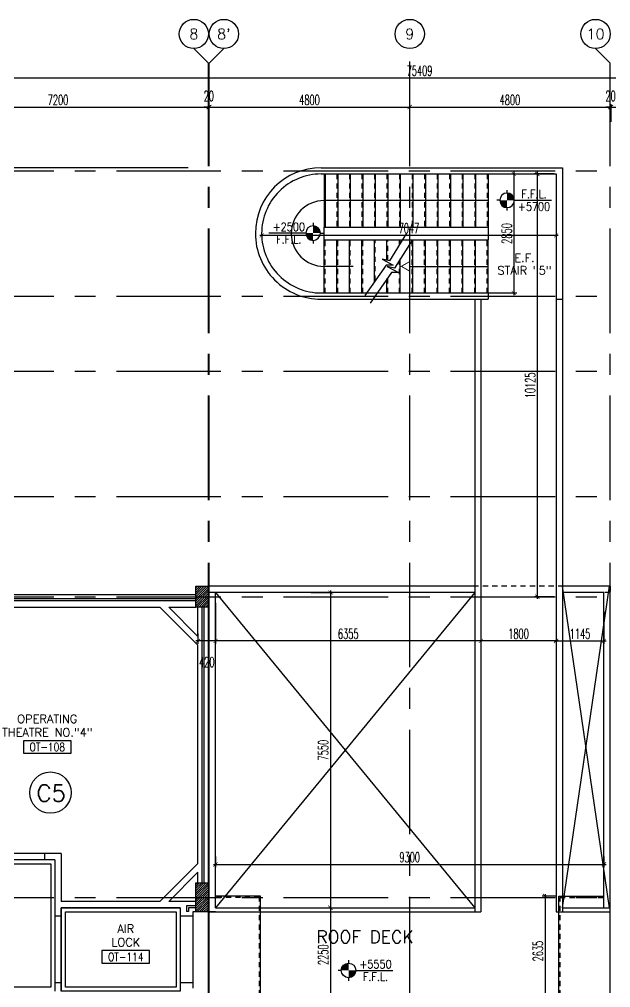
# Model space of a CAD drawing. Extents: x 275967.8 to 276060, y 57291.9 to 57371.4.
# Drawn here: x 276006.21 to 276020.37, y 57348.22 to 57371.41 of the extents above; entities that cross this region are included whole.
import ezdxf
from ezdxf.enums import TextEntityAlignment as Align

# ---------------------------------------------------------------- set-up
doc = ezdxf.new("R2010")
doc.units = 0
doc.header["$MEASUREMENT"] = 0
doc.header["$PDMODE"] = 34
doc.linetypes.add('CENTERX2', pattern=[4, 2.5, -0.5, 0.5, -0.5])
doc.linetypes.add('HIDDEN2', pattern=[0.1875, 0.125, -0.0625])
doc.layers.get('0').update_dxf_attribs({"linetype": 'CONTINUOUS'})
doc.layers.get('DEFPOINTS').update_dxf_attribs({"linetype": 'CONTINUOUS'})
for name, color, linetype in [('AX-CR', 2, 'CONTINUOUS'), ('AX-DIM', 4, 'CONTINUOUS'), ('AX-TXT', 2, 'CONTINUOUS'), ('AXES', 11, 'CENTERX2'), ('CEILING', 4, 'CONTINUOUS'), ('CEILING-MARKER', 6, 'CONTINUOUS'), ('COL', 5, 'CONTINUOUS'), ('DIM', 4, 'CONTINUOUS'), ('EL-LEVS', 1, 'CONTINUOUS'), ('HAT', 8, 'CONTINUOUS'), ('INSUL', 4, 'CONTINUOUS'), ('LEV-PL', 3, 'CONTINUOUS'), ('PART', 9, 'CONTINUOUS'), ('RM-BOX', 11, 'CONTINUOUS'), ('RM-NAME', 11, 'CONTINUOUS'), ('RM-NO', 11, 'CONTINUOUS'), ('ROOF', 7, 'CONTINUOUS'), ('SHAFT', 3, 'CONTINUOUS'), ('STR', 5, 'CONTINUOUS'), ('TXT', 2, 'CONTINUOUS'), ('WALL', 2, 'CONTINUOUS')]:
    doc.layers.add(name, color=color, linetype=linetype)
doc.styles.add('ROMANC', font='romanc', dxfattribs={"height": 0.1})
doc.styles.add('ROMANS', font='ROMANS.shx', dxfattribs={"width": 0.6})
doc.styles.add('S', font='ROMANS.SHX')
doc.dimstyles.new('STANDARD_IN', dxfattribs={"dimtxt": 0.24, "dimasz": 0.1, "dimexe": 0.07, "dimexo": 0.05, "dimgap": 0.05, "dimtad": 1, "dimdec": 0, "dimlfac": 1000, "dimzin": 0, "dimtxsty": 'ROMANS', "dimblk": 'ARCHTICK', "dimcen": 0.05, "dimdle": 0.05, "dimclrd": 4, "dimclre": 4, "dimclrt": 2, "dimazin": 3, "dimtfac": 1, "dimtdec": 0, "dimtmove": 0, "dimatfit": 3, "dimtolj": 1, "dimtzin": 0})

# ---------------------------------------------------------------- blocks, each defined once
blk = doc.blocks.new('_ARCHTICK')
at = {"color": 0, "linetype": 'BYBLOCK', "const_width": 0.15}
blk.add_lwpolyline([(-0.5, -0.5), (0.5, 0.5)], dxfattribs=at)
blk = doc.blocks.new('*D130')
at = {"layer": 'AX-DIM', "color": 4, "ltscale": 0.3}
for p, q in [((275978.085, 57369.661), (275978.085, 57370.081)), ((276053.495, 57364.468), (276053.495, 57370.081)), ((275978.035, 57370.011), (276053.545, 57370.011))]:
    blk.add_line(p, q, dxfattribs=at)
at = {"layer": 'DEFPOINTS', "color": 0, "ltscale": 0.3}
for p in [(276053.495, 57370.011), (275978.085, 57369.611), (276053.495, 57364.418)]:
    blk.add_point(p, dxfattribs=at)
at = {"layer": 'AX-DIM', "color": 4, "ltscale": 0.3, "xscale": 0.1, "yscale": 0.1, "zscale": 0.1, "rotation": 180}
blk.add_blockref('_ARCHTICK', (275978.085, 57370.011), dxfattribs=at)
at = {"layer": 'AX-DIM', "color": 4, "ltscale": 0.3, "xscale": 0.1, "yscale": 0.1, "zscale": 0.1}
blk.add_blockref('_ARCHTICK', (276053.495, 57370.011), dxfattribs=at)
at = {"layer": 'AX-DIM', "color": 2, "ltscale": 0.3, "insert": (276015.79, 57370.181), "char_height": 0.24, "attachment_point": 5, "style": 'ROMANS'}
blk.add_mtext('\\A1;75409', dxfattribs=at)
blk = doc.blocks.new('RM1')
at = {"layer": 'RM-BOX'}
blk.add_lwpolyline([(570, -200), (-570, -200), (-570, -500), (570, -500)], close=True, dxfattribs=at)
at = {"layer": 'RM-NAME', "style": 'ROMANS'}
blk.add_attdef('ROOMNAME1', text='', height=200, dxfattribs=at).set_placement((0, 324), align=Align.MIDDLE)
blk = doc.blocks.new('AXU')
at = {"layer": 'AX-CR'}
blk.add_circle((0, 350), 350, dxfattribs=at)
blk = doc.blocks.new('*D223')
at = {"layer": 'AX-DIM', "color": 4, "ltscale": 0.3}
for p, q in [((276003.535, 57368.961), (276003.535, 57369.381)), ((276010.735, 57368.961), (276010.735, 57369.381)), ((276003.485, 57369.311), (276010.785, 57369.311))]:
    blk.add_line(p, q, dxfattribs=at)
at = {"layer": 'DEFPOINTS', "color": 0, "ltscale": 0.3}
for p in [(276010.735, 57369.311), (276003.535, 57368.911), (276010.735, 57368.911)]:
    blk.add_point(p, dxfattribs=at)
at = {"layer": 'AX-DIM', "color": 4, "ltscale": 0.3, "xscale": 0.1, "yscale": 0.1, "zscale": 0.1, "rotation": 180}
blk.add_blockref('_ARCHTICK', (276003.535, 57369.311), dxfattribs=at)
at = {"layer": 'AX-DIM', "color": 4, "ltscale": 0.3, "xscale": 0.1, "yscale": 0.1, "zscale": 0.1}
blk.add_blockref('_ARCHTICK', (276010.735, 57369.311), dxfattribs=at)
at = {"layer": 'AX-DIM', "color": 2, "ltscale": 0.3, "insert": (276007.135, 57369.481), "char_height": 0.24, "attachment_point": 5, "style": 'ROMANS'}
blk.add_mtext('\\A1;7200', dxfattribs=at)
blk = doc.blocks.new('*D222')
at = {"layer": 'AX-DIM', "color": 4, "ltscale": 0.3}
for p, q in [((276010.735, 57368.961), (276010.735, 57369.381)), ((276010.755, 57368.961), (276010.755, 57369.381)), ((276010.735, 57369.311), (276010.635, 57369.311)), ((276010.735, 57369.311), (276010.755, 57369.311)), ((276010.755, 57369.311), (276010.855, 57369.311))]:
    blk.add_line(p, q, dxfattribs=at)
at = {"layer": 'DEFPOINTS', "color": 0, "ltscale": 0.3}
for p in [(276010.755, 57369.311), (276010.735, 57368.911), (276010.755, 57368.911)]:
    blk.add_point(p, dxfattribs=at)
at = {"layer": 'AX-DIM', "color": 4, "ltscale": 0.3, "xscale": 0.1, "yscale": 0.1, "zscale": 0.1}
blk.add_blockref('_ARCHTICK', (276010.735, 57369.311), dxfattribs=at)
at = {"layer": 'AX-DIM', "color": 4, "ltscale": 0.3, "xscale": 0.1, "yscale": 0.1, "zscale": 0.1, "rotation": 180}
blk.add_blockref('_ARCHTICK', (276010.755, 57369.311), dxfattribs=at)
at = {"layer": 'AX-DIM', "color": 2, "ltscale": 0.3, "insert": (276010.745, 57369.576), "char_height": 0.24, "attachment_point": 5, "style": 'ROMANS'}
blk.add_mtext('\\A1;20', dxfattribs=at)
blk = doc.blocks.new('*D221')
at = {"layer": 'AX-DIM', "color": 4, "ltscale": 0.3}
for p, q in [((276010.755, 57368.961), (276010.755, 57369.381)), ((276015.555, 57368.961), (276015.555, 57369.381)), ((276010.705, 57369.311), (276015.605, 57369.311))]:
    blk.add_line(p, q, dxfattribs=at)
at = {"layer": 'DEFPOINTS', "color": 0, "ltscale": 0.3}
for p in [(276015.555, 57369.311), (276010.755, 57368.911), (276015.555, 57368.911)]:
    blk.add_point(p, dxfattribs=at)
at = {"layer": 'AX-DIM', "color": 4, "ltscale": 0.3, "xscale": 0.1, "yscale": 0.1, "zscale": 0.1, "rotation": 180}
blk.add_blockref('_ARCHTICK', (276010.755, 57369.311), dxfattribs=at)
at = {"layer": 'AX-DIM', "color": 4, "ltscale": 0.3, "xscale": 0.1, "yscale": 0.1, "zscale": 0.1}
blk.add_blockref('_ARCHTICK', (276015.555, 57369.311), dxfattribs=at)
at = {"layer": 'AX-DIM', "color": 2, "ltscale": 0.3, "insert": (276013.155, 57369.481), "char_height": 0.24, "attachment_point": 5, "style": 'ROMANS'}
blk.add_mtext('\\A1;4800', dxfattribs=at)
blk = doc.blocks.new('*D220')
at = {"layer": 'AX-DIM', "color": 4, "ltscale": 0.3}
for p, q in [((276015.555, 57368.961), (276015.555, 57369.381)), ((276020.355, 57368.961), (276020.355, 57369.381)), ((276015.505, 57369.311), (276020.405, 57369.311))]:
    blk.add_line(p, q, dxfattribs=at)
at = {"layer": 'DEFPOINTS', "color": 0, "ltscale": 0.3}
for p in [(276020.355, 57369.311), (276015.555, 57368.911), (276020.355, 57368.911)]:
    blk.add_point(p, dxfattribs=at)
at = {"layer": 'AX-DIM', "color": 4, "ltscale": 0.3, "xscale": 0.1, "yscale": 0.1, "zscale": 0.1, "rotation": 180}
blk.add_blockref('_ARCHTICK', (276015.555, 57369.311), dxfattribs=at)
at = {"layer": 'AX-DIM', "color": 4, "ltscale": 0.3, "xscale": 0.1, "yscale": 0.1, "zscale": 0.1}
blk.add_blockref('_ARCHTICK', (276020.355, 57369.311), dxfattribs=at)
at = {"layer": 'AX-DIM', "color": 2, "ltscale": 0.3, "insert": (276017.955, 57369.481), "char_height": 0.24, "attachment_point": 5, "style": 'ROMANS'}
blk.add_mtext('\\A1;4800', dxfattribs=at)
blk = doc.blocks.new('*D219')
at = {"layer": 'AX-DIM', "color": 4, "ltscale": 0.3}
for p, q in [((276020.355, 57368.961), (276020.355, 57369.381)), ((276020.375, 57368.961), (276020.375, 57369.381)), ((276020.355, 57369.311), (276020.255, 57369.311)), ((276020.355, 57369.311), (276020.375, 57369.311)), ((276020.375, 57369.311), (276020.475, 57369.311))]:
    blk.add_line(p, q, dxfattribs=at)
at = {"layer": 'DEFPOINTS', "color": 0, "ltscale": 0.3}
for p in [(276020.375, 57369.311), (276020.355, 57368.911), (276020.375, 57368.911)]:
    blk.add_point(p, dxfattribs=at)
at = {"layer": 'AX-DIM', "color": 4, "ltscale": 0.3, "xscale": 0.1, "yscale": 0.1, "zscale": 0.1}
blk.add_blockref('_ARCHTICK', (276020.355, 57369.311), dxfattribs=at)
at = {"layer": 'AX-DIM', "color": 4, "ltscale": 0.3, "xscale": 0.1, "yscale": 0.1, "zscale": 0.1, "rotation": 180}
blk.add_blockref('_ARCHTICK', (276020.375, 57369.311), dxfattribs=at)
at = {"layer": 'AX-DIM', "color": 2, "ltscale": 0.3, "insert": (276020.365, 57369.576), "char_height": 0.24, "attachment_point": 5, "style": 'ROMANS'}
blk.add_mtext('\\A1;20', dxfattribs=at)
blk = doc.blocks.new('*D218')
at = {"layer": 'AX-DIM', "color": 4, "ltscale": 0.3}
for p, q in [((276020.375, 57368.961), (276020.375, 57369.381)), ((276027.575, 57368.961), (276027.575, 57369.381)), ((276020.325, 57369.311), (276027.625, 57369.311))]:
    blk.add_line(p, q, dxfattribs=at)
at = {"layer": 'DEFPOINTS', "color": 0, "ltscale": 0.3}
for p in [(276027.575, 57369.311), (276020.375, 57368.911), (276027.575, 57368.911)]:
    blk.add_point(p, dxfattribs=at)
at = {"layer": 'AX-DIM', "color": 4, "ltscale": 0.3, "xscale": 0.1, "yscale": 0.1, "zscale": 0.1, "rotation": 180}
blk.add_blockref('_ARCHTICK', (276020.375, 57369.311), dxfattribs=at)
at = {"layer": 'AX-DIM', "color": 4, "ltscale": 0.3, "xscale": 0.1, "yscale": 0.1, "zscale": 0.1}
blk.add_blockref('_ARCHTICK', (276027.575, 57369.311), dxfattribs=at)
at = {"layer": 'AX-DIM', "color": 2, "ltscale": 0.3, "insert": (276023.975, 57369.481), "char_height": 0.24, "attachment_point": 5, "style": 'ROMANS'}
blk.add_mtext('\\A1;7200', dxfattribs=at)
blk = doc.blocks.new('*D197')
at = {"layer": 'AX-DIM', "color": 4, "ltscale": 0.3}
for p, q in [((276010.251, 57367.858), (275969.799, 57367.858)), ((275969.869, 57357.783), (275969.869, 57367.908)), ((275970.519, 57357.833), (275969.799, 57357.833))]:
    blk.add_line(p, q, dxfattribs=at)
at = {"layer": 'DEFPOINTS', "color": 0, "ltscale": 0.3}
for p in [(275969.869, 57367.858), (276010.301, 57367.858), (275970.569, 57357.833)]:
    blk.add_point(p, dxfattribs=at)
at = {"layer": 'AX-DIM', "color": 4, "ltscale": 0.3, "xscale": 0.1, "yscale": 0.1, "zscale": 0.1}
for p, rotation in [((275969.869, 57367.858), 90), ((275969.869, 57357.833), 270)]:
    blk.add_blockref('_ARCHTICK', p, dxfattribs=dict(at, rotation=rotation))
at = {"layer": 'AX-DIM', "color": 2, "ltscale": 0.3, "insert": (275969.699, 57362.845), "char_height": 0.24, "attachment_point": 5, "rotation": 90, "style": 'ROMANS'}
blk.add_mtext('\\A1;10025', dxfattribs=at)
blk = doc.blocks.new('LEV1')
at = {"layer": 'LEV-PL'}
for p, q in [((0, 245), (0, 175)), ((-175, 0), (-245, 0)), ((175, 0), (1061, 0)), ((0, -175), (0, -245))]:
    blk.add_line(p, q, dxfattribs=at)
at = {"layer": 'LEV-PL', "const_width": 175}
for points in [[(-88, 0, -0.414214), (0, 88, -1)], [(88, 0, -0.414214), (0, -88, -1)]]:
    blk.add_lwpolyline(points, format="xyb", dxfattribs=at)
at = {"layer": 'LEV-PL'}
blk.add_circle((0, 0), 175, dxfattribs=at)
at = {"layer": 'LEV-PL', "color": 4, "style": 'S', "width": 0.85}
for tag, p in [('+0000', (646, 50)), ('F.F.L.', (646, -250))]:
    blk.add_attdef(tag, text='', height=200, dxfattribs=at).set_placement(p, align=Align.CENTER)
blk = doc.blocks.new('C11')
at = {"layer": 'HAT'}
h = blk.add_hatch(dxfattribs=at)
h.set_pattern_fill('ANSI31', color=256, scale=300, style=0)
h.set_pattern_definition([(45, (-248556.182, -75061.005), (-26.5165043, 26.5165043), [])])
h.paths.add_polyline_path([(300, 700), (0, 700), (0, 350), (300, 350)])
h.paths.add_polyline_path([(300, 350), (0, 350), (0, 0), (300, 0)])
at = {"layer": 'COL'}
blk.add_lwpolyline([(300, 700), (300, 0), (0, 0), (0, 700)], close=True, dxfattribs=at)
blk = doc.blocks.new('C-300')
at = {"layer": 'HAT', "linetype": 'BYBLOCK', "ltscale": 0.3}
h = blk.add_hatch(dxfattribs=at)
h.set_pattern_fill('ANSI31', color=8, scale=300, style=0)
h.set_pattern_definition([(45, (-258496.182, -82361.005), (-26.5165043, 26.5165043), [])])
h.paths.add_polyline_path([(300, 500), (0, 500), (0, 250), (300, 250)])
h.paths.add_polyline_path([(300, 250), (0, 250), (0, 0), (300, 0)])
at = {"layer": 'COL'}
blk.add_lwpolyline([(0, 500), (300, 500), (300, 0), (0, 0)], close=True, dxfattribs=at)
blk = doc.blocks.new('*D175')
at = {"layer": 'DEFPOINTS', "color": 0, "linetype": 'BYBLOCK', "ltscale": 0.3}
for p in [(276010.905, 57351.408), (276020.205, 57351.408), (276020.205, 57351.172)]:
    blk.add_point(p, dxfattribs=at)
at = {"layer": 'DIM', "color": 4, "linetype": 'BYBLOCK', "ltscale": 0.3}
for p, q in [((276010.905, 57351.358), (276010.905, 57351.102)), ((276020.205, 57351.358), (276020.205, 57351.102)), ((276010.855, 57351.172), (276020.255, 57351.172))]:
    blk.add_line(p, q, dxfattribs=at)
at = {"layer": 'DIM', "color": 4, "linetype": 'BYBLOCK', "ltscale": 0.3, "xscale": 0.1, "yscale": 0.1, "zscale": 0.1, "rotation": 180}
blk.add_blockref('_ARCHTICK', (276010.905, 57351.172), dxfattribs=at)
at = {"layer": 'DIM', "color": 4, "linetype": 'BYBLOCK', "ltscale": 0.3, "xscale": 0.1, "yscale": 0.1, "zscale": 0.1}
blk.add_blockref('_ARCHTICK', (276020.205, 57351.172), dxfattribs=at)
at = {"layer": 'DIM', "color": 2, "linetype": 'BYBLOCK', "ltscale": 0.3, "insert": (276015.555, 57351.342), "char_height": 0.24, "attachment_point": 5, "style": 'ROMANS'}
blk.add_mtext('\\A1;9300', dxfattribs=at)
blk = doc.blocks.new('*D174')
at = {"layer": 'DEFPOINTS', "color": 0, "linetype": 'BYBLOCK', "ltscale": 0.3}
for p in [(276013.141, 57357.683), (276013.071, 57350.133), (276013.656, 57350.133)]:
    blk.add_point(p, dxfattribs=at)
at = {"layer": 'DIM', "color": 4, "linetype": 'BYBLOCK', "ltscale": 0.3}
for p, q in [((276013.191, 57357.683), (276013.726, 57357.683)), ((276013.656, 57357.733), (276013.656, 57350.083)), ((276013.121, 57350.133), (276013.726, 57350.133))]:
    blk.add_line(p, q, dxfattribs=at)
at = {"layer": 'DIM', "color": 4, "linetype": 'BYBLOCK', "ltscale": 0.3, "xscale": 0.1, "yscale": 0.1, "zscale": 0.1}
for p, rotation in [((276013.656, 57357.683), 90), ((276013.656, 57350.133), 270)]:
    blk.add_blockref('_ARCHTICK', p, dxfattribs=dict(at, rotation=rotation))
at = {"layer": 'DIM', "color": 2, "linetype": 'BYBLOCK', "ltscale": 0.3, "insert": (276013.486, 57353.908), "char_height": 0.24, "attachment_point": 5, "rotation": 90, "style": 'ROMANS'}
blk.add_mtext('\\A1;7550', dxfattribs=at)
blk = doc.blocks.new('*D173')
at = {"layer": 'DEFPOINTS', "color": 0, "linetype": 'BYBLOCK', "ltscale": 0.3}
for p in [(276013.141, 57350.133), (276013.141, 57347.883), (276013.655, 57347.883)]:
    blk.add_point(p, dxfattribs=at)
at = {"layer": 'DIM', "color": 4, "linetype": 'BYBLOCK', "ltscale": 0.3}
for p, q in [((276013.191, 57350.133), (276013.725, 57350.133)), ((276013.655, 57350.183), (276013.655, 57347.833)), ((276013.191, 57347.883), (276013.725, 57347.883))]:
    blk.add_line(p, q, dxfattribs=at)
at = {"layer": 'DIM', "color": 4, "linetype": 'BYBLOCK', "ltscale": 0.3, "xscale": 0.1, "yscale": 0.1, "zscale": 0.1}
for p, rotation in [((276013.655, 57350.133), 90), ((276013.655, 57347.883), 270)]:
    blk.add_blockref('_ARCHTICK', p, dxfattribs=dict(at, rotation=rotation))
at = {"layer": 'DIM', "color": 2, "linetype": 'BYBLOCK', "ltscale": 0.3, "insert": (276013.485, 57349.008), "char_height": 0.24, "attachment_point": 5, "rotation": 90, "style": 'ROMANS'}
blk.add_mtext('\\A1;2250', dxfattribs=at)
blk = doc.blocks.new('*D172')
at = {"layer": 'DEFPOINTS', "color": 0, "linetype": 'BYBLOCK', "ltscale": 0.3}
for p in [(276019.125, 57350.413), (276018.795, 57347.778), (276019.125, 57347.778)]:
    blk.add_point(p, dxfattribs=at)
at = {"layer": 'DIM', "color": 4, "linetype": 'BYBLOCK', "ltscale": 0.3}
for p, q in [((276019.075, 57350.413), (276018.725, 57350.413)), ((276018.795, 57350.463), (276018.795, 57347.728)), ((276019.075, 57347.778), (276018.725, 57347.778))]:
    blk.add_line(p, q, dxfattribs=at)
at = {"layer": 'DIM', "color": 4, "linetype": 'BYBLOCK', "ltscale": 0.3, "xscale": 0.1, "yscale": 0.1, "zscale": 0.1}
for p, rotation in [((276018.795, 57350.413), 90), ((276018.795, 57347.778), 270)]:
    blk.add_blockref('_ARCHTICK', p, dxfattribs=dict(at, rotation=rotation))
at = {"layer": 'DIM', "color": 2, "linetype": 'BYBLOCK', "ltscale": 0.3, "insert": (276018.625, 57349.095), "char_height": 0.24, "attachment_point": 5, "rotation": 90, "style": 'ROMANS'}
blk.add_mtext('\\A1;2635', dxfattribs=at)
blk = doc.blocks.new('*D171')
at = {"layer": 'DEFPOINTS', "color": 0, "linetype": 'BYBLOCK', "ltscale": 0.3}
for p in [(276017.26, 57357.277), (276019.06, 57357.277), (276017.26, 57356.524)]:
    blk.add_point(p, dxfattribs=at)
at = {"layer": 'DIM', "color": 4, "linetype": 'BYBLOCK', "ltscale": 0.3}
for p, q in [((276017.26, 57357.227), (276017.26, 57356.454)), ((276019.06, 57357.227), (276019.06, 57356.454)), ((276019.11, 57356.524), (276017.21, 57356.524))]:
    blk.add_line(p, q, dxfattribs=at)
at = {"layer": 'DIM', "color": 4, "linetype": 'BYBLOCK', "ltscale": 0.3, "xscale": 0.1, "yscale": 0.1, "zscale": 0.1, "rotation": 180}
blk.add_blockref('_ARCHTICK', (276017.26, 57356.524), dxfattribs=at)
at = {"layer": 'DIM', "color": 4, "linetype": 'BYBLOCK', "ltscale": 0.3, "xscale": 0.1, "yscale": 0.1, "zscale": 0.1}
blk.add_blockref('_ARCHTICK', (276019.06, 57356.524), dxfattribs=at)
at = {"layer": 'DIM', "color": 2, "linetype": 'BYBLOCK', "ltscale": 0.3, "insert": (276018.16, 57356.694), "char_height": 0.24, "attachment_point": 5, "style": 'ROMANS'}
blk.add_mtext('\\A1;1800', dxfattribs=at)
blk = doc.blocks.new('*D170')
at = {"layer": 'DEFPOINTS', "color": 0, "linetype": 'BYBLOCK', "ltscale": 0.3}
for p in [(276019.06, 57357.277), (276020.205, 57357.277), (276020.205, 57356.524)]:
    blk.add_point(p, dxfattribs=at)
at = {"layer": 'DIM', "color": 4, "linetype": 'BYBLOCK', "ltscale": 0.3}
for p, q in [((276019.06, 57357.227), (276019.06, 57356.454)), ((276020.205, 57357.227), (276020.205, 57356.454)), ((276019.01, 57356.524), (276020.255, 57356.524))]:
    blk.add_line(p, q, dxfattribs=at)
at = {"layer": 'DIM', "color": 4, "linetype": 'BYBLOCK', "ltscale": 0.3, "xscale": 0.1, "yscale": 0.1, "zscale": 0.1, "rotation": 180}
blk.add_blockref('_ARCHTICK', (276019.06, 57356.524), dxfattribs=at)
at = {"layer": 'DIM', "color": 4, "linetype": 'BYBLOCK', "ltscale": 0.3, "xscale": 0.1, "yscale": 0.1, "zscale": 0.1}
blk.add_blockref('_ARCHTICK', (276020.205, 57356.524), dxfattribs=at)
at = {"layer": 'DIM', "color": 2, "linetype": 'BYBLOCK', "ltscale": 0.3, "insert": (276019.633, 57356.694), "char_height": 0.24, "attachment_point": 5, "style": 'ROMANS'}
blk.add_mtext('\\A1;1145', dxfattribs=at)
blk = doc.blocks.new('*D169')
at = {"layer": 'DEFPOINTS', "color": 0, "linetype": 'BYBLOCK', "ltscale": 0.3}
for p in [(276010.905, 57357.483), (276017.26, 57357.054), (276010.905, 57356.524)]:
    blk.add_point(p, dxfattribs=at)
at = {"layer": 'DIM', "color": 4, "linetype": 'BYBLOCK', "ltscale": 0.3}
for p, q in [((276010.905, 57357.433), (276010.905, 57356.454)), ((276017.26, 57357.004), (276017.26, 57356.454)), ((276017.31, 57356.524), (276010.855, 57356.524))]:
    blk.add_line(p, q, dxfattribs=at)
at = {"layer": 'DIM', "color": 4, "linetype": 'BYBLOCK', "ltscale": 0.3, "xscale": 0.1, "yscale": 0.1, "zscale": 0.1, "rotation": 180}
blk.add_blockref('_ARCHTICK', (276010.905, 57356.524), dxfattribs=at)
at = {"layer": 'DIM', "color": 4, "linetype": 'BYBLOCK', "ltscale": 0.3, "xscale": 0.1, "yscale": 0.1, "zscale": 0.1}
blk.add_blockref('_ARCHTICK', (276017.26, 57356.524), dxfattribs=at)
at = {"layer": 'DIM', "color": 2, "linetype": 'BYBLOCK', "ltscale": 0.3, "insert": (276014.083, 57356.694), "char_height": 0.24, "attachment_point": 5, "style": 'ROMANS'}
blk.add_mtext('\\A1;6355', dxfattribs=at)
blk = doc.blocks.new('*D168')
at = {"layer": 'DEFPOINTS', "color": 0, "linetype": 'BYBLOCK', "ltscale": 0.3}
for p in [(276010.485, 57356.751), (276010.905, 57356.733), (276010.485, 57356.524)]:
    blk.add_point(p, dxfattribs=at)
at = {"layer": 'DIM', "color": 4, "linetype": 'BYBLOCK', "ltscale": 0.3}
for p, q in [((276010.485, 57356.701), (276010.485, 57356.454)), ((276010.905, 57356.683), (276010.905, 57356.454)), ((276010.955, 57356.524), (276010.435, 57356.524))]:
    blk.add_line(p, q, dxfattribs=at)
at = {"layer": 'DIM', "color": 4, "linetype": 'BYBLOCK', "ltscale": 0.3, "xscale": 0.1, "yscale": 0.1, "zscale": 0.1, "rotation": 180}
blk.add_blockref('_ARCHTICK', (276010.485, 57356.524), dxfattribs=at)
at = {"layer": 'DIM', "color": 4, "linetype": 'BYBLOCK', "ltscale": 0.3, "xscale": 0.1, "yscale": 0.1, "zscale": 0.1}
blk.add_blockref('_ARCHTICK', (276010.905, 57356.524), dxfattribs=at)
at = {"layer": 'DIM', "color": 2, "linetype": 'BYBLOCK', "ltscale": 0.3, "insert": (276010.695, 57356.019), "char_height": 0.24, "attachment_point": 5, "style": 'ROMANS'}
blk.add_mtext('\\A1;420', dxfattribs=at)
blk = doc.blocks.new('*D167')
at = {"layer": 'DEFPOINTS', "color": 0, "linetype": 'BYBLOCK', "ltscale": 0.3}
for p in [(276018.612, 57367.708), (276019.06, 57367.708), (276019.06, 57357.583)]:
    blk.add_point(p, dxfattribs=at)
at = {"layer": 'DIM', "color": 4, "linetype": 'BYBLOCK', "ltscale": 0.3}
for p, q in [((276018.612, 57357.533), (276018.612, 57367.758)), ((276019.01, 57367.708), (276018.542, 57367.708)), ((276019.01, 57357.583), (276018.542, 57357.583))]:
    blk.add_line(p, q, dxfattribs=at)
at = {"layer": 'DIM', "color": 4, "linetype": 'BYBLOCK', "ltscale": 0.3, "xscale": 0.1, "yscale": 0.1, "zscale": 0.1}
for p, rotation in [((276018.612, 57367.708), 90), ((276018.612, 57357.583), 270)]:
    blk.add_blockref('_ARCHTICK', p, dxfattribs=dict(at, rotation=rotation))
at = {"layer": 'DIM', "color": 2, "linetype": 'BYBLOCK', "ltscale": 0.3, "insert": (276018.442, 57362.645), "char_height": 0.24, "attachment_point": 5, "rotation": 90, "style": 'ROMANS'}
blk.add_mtext('\\A1;10125', dxfattribs=at)
blk = doc.blocks.new('*D166')
at = {"layer": 'DEFPOINTS', "color": 0, "linetype": 'BYBLOCK', "ltscale": 0.3}
for p in [(276019.06, 57367.335), (276012.013, 57366.238), (276012.013, 57366.183)]:
    blk.add_point(p, dxfattribs=at)
at = {"layer": 'DIM', "color": 4, "linetype": 'BYBLOCK', "ltscale": 0.3}
for p, q in [((276019.06, 57367.285), (276019.06, 57366.168)), ((276019.11, 57366.238), (276011.963, 57366.238)), ((276012.013, 57366.233), (276012.013, 57366.308))]:
    blk.add_line(p, q, dxfattribs=at)
at = {"layer": 'DIM', "color": 4, "linetype": 'BYBLOCK', "ltscale": 0.3, "xscale": 0.1, "yscale": 0.1, "zscale": 0.1, "rotation": 180}
blk.add_blockref('_ARCHTICK', (276012.013, 57366.238), dxfattribs=at)
at = {"layer": 'DIM', "color": 4, "linetype": 'BYBLOCK', "ltscale": 0.3, "xscale": 0.1, "yscale": 0.1, "zscale": 0.1}
blk.add_blockref('_ARCHTICK', (276019.06, 57366.238), dxfattribs=at)
at = {"layer": 'DIM', "color": 2, "linetype": 'BYBLOCK', "ltscale": 0.3, "insert": (276015.537, 57366.408), "char_height": 0.24, "attachment_point": 5, "style": 'ROMANS'}
blk.add_mtext('\\A1;7047', dxfattribs=at)
blk = doc.blocks.new('*D165')
at = {"layer": 'DEFPOINTS', "color": 0, "linetype": 'BYBLOCK', "ltscale": 0.3}
for p in [(276017.41, 57367.708), (276017.287, 57364.858), (276018.048, 57364.858)]:
    blk.add_point(p, dxfattribs=at)
at = {"layer": 'DIM', "color": 4, "linetype": 'BYBLOCK', "ltscale": 0.3}
for p, q in [((276018.048, 57367.758), (276018.048, 57364.808)), ((276017.46, 57367.708), (276018.118, 57367.708)), ((276017.337, 57364.858), (276018.118, 57364.858))]:
    blk.add_line(p, q, dxfattribs=at)
at = {"layer": 'DIM', "color": 4, "linetype": 'BYBLOCK', "ltscale": 0.3, "xscale": 0.1, "yscale": 0.1, "zscale": 0.1}
for p, rotation in [((276018.048, 57367.708), 90), ((276018.048, 57364.858), 270)]:
    blk.add_blockref('_ARCHTICK', p, dxfattribs=dict(at, rotation=rotation))
at = {"layer": 'DIM', "color": 2, "linetype": 'BYBLOCK', "ltscale": 0.3, "insert": (276017.878, 57366.283), "char_height": 0.24, "attachment_point": 5, "rotation": 90, "style": 'ROMANS'}
blk.add_mtext('\\A1;2850', dxfattribs=at)

msp = doc.modelspace()

# ---------------------------------------------------------------- linework, layer by layer
for p, q in [((276015.4762, 57366.2869), (276015.0671, 57365.6316)), ((276015.603, 57366.1086), (276015.1939, 57365.4534)), ((276015.0671, 57365.6316), (276014.8917, 57365.6667)), ((276014.8917, 57365.6667), (276015.1606, 57365.5263)), ((276014.9903, 57365.5263), (276014.4826, 57364.795)), ((276015.1606, 57365.5263), (276014.9903, 57365.5263)), ((276015.1939, 57365.4534), (276015.0185, 57365.4885)), ((276015.0185, 57365.4885), (276015.2874, 57365.3481)), ((276015.1171, 57365.3481), (276014.6093, 57364.6168)), ((276015.2874, 57365.3481), (276015.1171, 57365.3481))]:
    msp.add_line(p, q)
at = {"layer": 'AXES'}
for p, q in [((276010.7355, 57370.3613), (276010.3855, 57370.7113)), ((276010.7555, 57370.3613), (276011.1055, 57370.7113)), ((276015.5555, 57291.8986), (276015.5555, 57370.7113)), ((276020.3555, 57370.3613), (276020.0055, 57370.7113)), ((276010.7355, 57291.8986), (276010.7355, 57370.3613)), ((276010.7555, 57291.8986), (276010.7555, 57370.3613)), ((276020.3555, 57291.8986), (276020.3555, 57370.3613)), ((275968.5355, 57367.7829), (276036.5755, 57367.7829)), ((275968.5355, 57364.7829), (276036.5755, 57364.7829)), ((275968.5355, 57362.9829), (276036.5755, 57362.9829)), ((275968.5355, 57359.9829), (276036.5755, 57359.9829)), ((275968.5355, 57357.5829), (276036.5755, 57357.5829)), ((275968.5355, 57350.3829), (276036.5755, 57350.3829))]:
    msp.add_line(p, q, dxfattribs=at)
at = {"layer": 'CEILING', "linetype": 'BYBLOCK', "ltscale": 0.3}
msp.add_lwpolyline([(275985.5355, 57354.5829), (275988.2105, 57354.5829), (275988.2105, 57351.1829), (275991.4105, 57351.1829), (275991.4105, 57350.033), (275993.163, 57350.032), (275993.163, 57350.0077), (275994.283, 57350.0077), (275994.283, 57350.0329), (275997.6605, 57350.0329), (275997.6605, 57351.1829), (276000.8605, 57351.1829), (276000.8605, 57354.7329), (276003.5355, 57354.7329), (276003.5355, 57351.5329), (276003.1855, 57351.5329), (276003.1855, 57350.0329), (276003.8855, 57350.0329), (276003.8855, 57351.1829), (276006.9605, 57351.1829), (276006.9605, 57348.2329), (276005.4855, 57348.2329), (276005.4855, 57346.9579)], dxfattribs=at)
for points in [[(276007.2105, 57350.1329), (276010.0605, 57350.1329), (276010.0605, 57348.1329), (276007.2105, 57348.1329)], [(276007.3105, 57350.0329), (276009.9605, 57350.0329), (276009.9605, 57348.2329), (276007.3105, 57348.2329)]]:
    msp.add_lwpolyline(points, close=True, dxfattribs=at)
at = {"layer": 'CEILING-MARKER', "color": 2}
msp.add_circle((276006.9537, 57352.8902), 0.4949, dxfattribs=at)
at = {"layer": 'COL', "linetype": 'HIDDEN2'}
msp.add_line((276020.3555, 57357.8329), (276020.3555, 57357.6829), dxfattribs=at)
at = {"layer": 'INSUL'}
for p, q in [((276010.4355, 57357.5329), (276003.7855, 57357.5329)), ((276010.4355, 57357.4829), (276003.7855, 57357.4829)), ((276010.5855, 57350.7329), (276010.5855, 57357.3329)), ((276010.6355, 57350.7329), (276010.6355, 57357.3329)), ((276010.4355, 57350.1829), (276010.2105, 57350.1829)), ((276010.2105, 57350.1829), (276010.2105, 57350.0454)), ((276010.4355, 57350.1329), (276010.2605, 57350.1329)), ((276010.2605, 57350.1329), (276010.2605, 57350.0454)), ((276010.2605, 57350.0454), (276010.2105, 57350.0454))]:
    msp.add_line(p, q, dxfattribs=at)
at = {"layer": 'ROOF'}
for p, q in [((276017.1105, 57364.7079), (276017.1105, 57350.0329)), ((276017.2605, 57364.7079), (276017.2605, 57350.0329)), ((276019.0605, 57364.7079), (276019.0605, 57350.0329)), ((276019.2105, 57364.7079), (276019.2105, 57350.0329)), ((276017.1105, 57357.8329), (276010.7555, 57357.8329)), ((276020.3355, 57357.8329), (276019.2105, 57357.8329)), ((276017.1105, 57357.6829), (276010.7555, 57357.6829)), ((276010.7555, 57350.0329), (276010.7555, 57357.6329)), ((276010.9055, 57350.1329), (276010.9055, 57357.6829)), ((276020.2055, 57357.6829), (276019.2105, 57357.6829)), ((276020.2055, 57350.1329), (276020.2055, 57357.6829)), ((276020.3555, 57350.1329), (276020.3555, 57357.6329)), ((276010.9055, 57350.1329), (276017.1105, 57350.1329)), ((276019.2105, 57350.1329), (276020.3555, 57350.1329)), ((276010.7355, 57350.0329), (276017.2605, 57350.0329)), ((276010.9055, 57350.0329), (276010.7555, 57350.0329)), ((276019.0605, 57350.0329), (276020.3555, 57350.0329))]:
    msp.add_line(p, q, dxfattribs=at)
at = {"layer": 'SHAFT'}
for p, q in [((276020.3355, 57350.1329), (276019.2105, 57357.8329)), ((276019.2105, 57350.1329), (276020.3354, 57357.8329)), ((276010.9055, 57357.6829), (276017.1105, 57350.1329)), ((276017.1105, 57357.6829), (276010.9055, 57350.1329))]:
    msp.add_line(p, q, dxfattribs=at)
at = {"layer": 'STR', "linetype": 'HIDDEN2'}
for p, q in [((276013.5103, 57367.7079), (276013.5103, 57366.4329)), ((276013.5303, 57367.7079), (276013.5303, 57366.4329)), ((276013.8103, 57367.7079), (276013.8103, 57366.4329)), ((276014.1103, 57367.7079), (276014.1103, 57366.4329)), ((276014.4103, 57367.7079), (276014.4103, 57366.4329)), ((276014.7103, 57367.7079), (276014.7103, 57366.4329)), ((276015.0103, 57367.7079), (276015.0103, 57366.4329)), ((276015.3103, 57367.7079), (276015.3103, 57366.4329)), ((276015.6103, 57367.7079), (276015.6103, 57366.4329)), ((276015.9103, 57367.7079), (276015.9103, 57366.4329)), ((276016.2103, 57367.7079), (276016.2103, 57366.4329)), ((276016.5103, 57367.7079), (276016.5103, 57366.4329)), ((276016.8103, 57367.7079), (276016.8103, 57366.4329)), ((276017.1103, 57367.7079), (276017.1103, 57366.4329)), ((276017.4103, 57367.7079), (276017.4103, 57366.4329)), ((276013.5303, 57364.8579), (276013.5303, 57366.1329)), ((276013.8303, 57364.8579), (276013.8303, 57366.1329)), ((276014.1303, 57364.8579), (276014.1303, 57366.1329)), ((276014.4303, 57364.8579), (276014.4303, 57366.1329)), ((276014.7303, 57365.1518), (276014.7303, 57366.1329)), ((276015.0303, 57365.639), (276015.0303, 57366.1329)), ((276015.3103, 57366.0211), (276015.3103, 57366.1329)), ((276015.3303, 57366.0532), (276015.3303, 57366.1329)), ((276015.6103, 57364.8579), (276015.6103, 57366.1329)), ((276015.9103, 57364.8579), (276015.9103, 57366.1329)), ((276016.2103, 57364.8579), (276016.2103, 57366.1329)), ((276016.5103, 57364.8579), (276016.5103, 57366.1329)), ((276016.8103, 57364.8579), (276016.8103, 57366.1329)), ((276017.1103, 57364.8579), (276017.1103, 57366.1329)), ((276017.4103, 57364.8579), (276017.4103, 57366.1329)), ((276015.3103, 57364.8579), (276015.3103, 57365.6399)), ((276015.0303, 57364.8579), (276015.0303, 57365.2231)), ((276020.3555, 57357.8329), (276010.7555, 57357.8329)), ((276020.3555, 57357.6829), (276019.2105, 57357.6829))]:
    msp.add_line(p, q, dxfattribs=at)
at = {"layer": 'STR'}
for p, q in [((276013.5103, 57367.7079), (276013.5103, 57366.4329)), ((276013.5303, 57367.7079), (276013.5303, 57366.4329)), ((276013.8303, 57367.7079), (276013.8303, 57366.4329)), ((276014.1303, 57367.7079), (276014.1303, 57366.4329)), ((276014.4303, 57367.7079), (276014.4303, 57366.4329)), ((276014.7303, 57367.7079), (276014.7303, 57366.4329)), ((276015.0303, 57367.7079), (276015.0303, 57366.4329)), ((276015.3303, 57367.7079), (276015.3303, 57366.4329)), ((276015.6303, 57367.7079), (276015.6303, 57366.4329)), ((276015.9303, 57367.7079), (276015.9303, 57366.4329)), ((276016.2303, 57367.7079), (276016.2303, 57366.4329)), ((276016.5303, 57367.7079), (276016.5303, 57366.4329)), ((276016.8303, 57367.7079), (276016.8303, 57366.4329)), ((276017.1303, 57367.7079), (276017.1303, 57366.4329)), ((276017.4303, 57367.7079), (276017.4303, 57366.4329)), ((276017.4303, 57367.0704), (276013.5079, 57367.0704)), ((276013.5103, 57364.8579), (276013.5103, 57366.1329)), ((276013.8103, 57364.8579), (276013.8103, 57366.1329)), ((276014.1103, 57364.8579), (276014.1103, 57366.1329)), ((276014.4103, 57364.8579), (276014.4103, 57366.1329)), ((276014.7103, 57365.123), (276014.7103, 57366.1329)), ((276015.0103, 57365.643), (276015.0103, 57366.1329)), ((276015.3103, 57366.0211), (276015.3103, 57366.1329)), ((276015.3303, 57366.0532), (276015.3303, 57366.1329)), ((276015.6303, 57364.8579), (276015.6303, 57366.1329)), ((276015.9303, 57364.8579), (276015.9303, 57366.1329)), ((276016.2303, 57364.8579), (276016.2303, 57366.1329)), ((276016.5303, 57364.8579), (276016.5303, 57366.1329)), ((276016.8303, 57364.8579), (276016.8303, 57366.1329)), ((276017.1303, 57364.8579), (276017.1303, 57366.1329)), ((276017.4303, 57364.8579), (276017.4303, 57366.1329)), ((276015.3303, 57364.8579), (276015.3303, 57365.6719)), ((276014.2034, 57365.4954), (276013.5079, 57365.4954)), ((276015.5554, 57365.4954), (276017.4103, 57365.4954)), ((276015.0103, 57364.8579), (276015.0103, 57365.1943))]:
    msp.add_line(p, q, dxfattribs=at)
at = {"layer": 'STR', "const_width": 0.0215}
msp.add_lwpolyline([(276015.5554, 57365.6109), (276015.5554, 57365.38), (276015.3554, 57365.4954)], close=True, dxfattribs=at)
at = {"layer": 'STR'}
for points in [[(276010.9055, 57347.7779), (276011.9855, 57347.7779), (276011.9855, 57350.4129), (276010.9055, 57350.4129)], [(276020.1555, 57347.7779), (276019.1255, 57347.7779), (276019.1255, 57350.4129), (276020.2055, 57350.4129)]]:
    msp.add_lwpolyline(points, dxfattribs=at)
at = {"layer": 'STR', "linetype": 'HIDDEN2'}
for points in [[(276010.9055, 57347.8079), (276011.9555, 57347.8079), (276011.9555, 57350.3829), (276010.9055, 57350.3829)], [(276020.1555, 57347.8079), (276019.1555, 57347.8079), (276019.1555, 57350.3829), (276020.2055, 57350.3829)]]:
    msp.add_lwpolyline(points, dxfattribs=at)
at = {"layer": 'STR'}
msp.add_arc((276013.5079, 57366.2829), 0.7875, 90, 270, dxfattribs=at)
at = {"layer": 'WALL'}
for p, q in [((276013.435, 57367.8579), (276019.2105, 57367.8579)), ((276019.2105, 57367.8579), (276019.2105, 57364.7079)), ((276013.435, 57367.7079), (276019.0605, 57367.7079)), ((276019.0605, 57367.7079), (276019.0605, 57364.7079)), ((276013.5103, 57366.4329), (276017.4303, 57366.4329)), ((276013.5103, 57366.1329), (276013.5103, 57366.4329)), ((276017.4303, 57366.4329), (276017.4303, 57366.1329)), ((276013.5103, 57366.1329), (276017.4303, 57366.1329)), ((276013.435, 57364.8579), (276017.4328, 57364.8579)), ((276017.4328, 57364.8579), (276017.4328, 57364.7079)), ((276013.435, 57364.7079), (276017.4328, 57364.7079)), ((276003.7855, 57357.6329), (276010.4355, 57357.6329)), ((276004.6976, 57357.3329), (276009.5734, 57357.3329)), ((276010.4855, 57356.4208), (276009.5734, 57357.3329)), ((276010.4855, 57356.6329), (276009.7855, 57357.3329)), ((276009.7855, 57357.3329), (276010.4355, 57357.3329)), ((276010.4855, 57356.6329), (276010.4855, 57357.3329)), ((276010.7355, 57350.6329), (276010.7355, 57357.3329)), ((276010.4855, 57351.1951), (276010.4855, 57356.4208)), ((276007.2105, 57351.4329), (276005.0105, 57351.4329)), ((276007.0605, 57351.2829), (276005.0105, 57351.2829)), ((276006.8105, 57351.429), (276006.8105, 57351.2829)), ((276007.0605, 57351.2829), (276007.0605, 57349.9329)), ((276007.2105, 57351.4329), (276007.2105, 57350.2829)), ((276010.4855, 57351.1951), (276009.5734, 57350.2829)), ((276010.4855, 57350.9829), (276009.7855, 57350.2829)), ((276010.4855, 57350.7329), (276010.4855, 57350.9829)), ((276009.5734, 57350.2829), (276007.2105, 57350.2829)), ((276007.2105, 57350.1329), (276007.2105, 57349.9329)), ((276010.0605, 57350.1329), (276007.2105, 57350.1329)), ((276010.4355, 57350.2829), (276009.7855, 57350.2829)), ((276010.0605, 57350.1329), (276010.0605, 57349.9329)), ((276007.2105, 57349.9329), (276007.0605, 57349.9329)), ((276007.0605, 57349.9329), (276007.0605, 57348.1329)), ((276007.2105, 57349.9329), (276007.2105, 57348.1329)), ((276010.0605, 57349.9329), (276010.0605, 57348.1329)), ((276010.3605, 57349.9329), (276010.0605, 57349.9329)), ((276010.7355, 57350.0329), (276010.3605, 57350.0329)), ((276010.3605, 57350.0329), (276010.3605, 57349.9329)), ((276010.3605, 57349.9329), (276010.3605, 57348.2079)), ((276007.2105, 57348.3329), (276007.0605, 57348.3329)), ((276010.3605, 57348.3329), (276010.0605, 57348.3329))]:
    msp.add_line(p, q, dxfattribs=at)
at = {"layer": 'WALL', "linetype": 'BYBLOCK', "ltscale": 0.3}
msp.add_line((276019.0605, 57364.7079), (276019.2105, 57364.7079), dxfattribs=at)
for points in [[(276010.4355, 57357.8329), (276010.7355, 57357.8329), (276010.7355, 57357.3329), (276010.4355, 57357.3329)], [(276010.7355, 57350.0329), (276010.4355, 57350.0329), (276010.4355, 57350.7329), (276010.7355, 57350.7329)]]:
    msp.add_lwpolyline(points, close=True, dxfattribs=at)
at = {"layer": 'WALL'}
for radius, start, end in [(1.575, 90, 180), (1.425, 89.99998, 180), (1.575, 180, 270.00003), (1.425, 180, 270.00003)]:
    msp.add_arc((276013.435, 57366.2829), radius, start, end, dxfattribs=at)

# ---------------------------------------------------------------- block references
at = {"layer": 'AXES'}
ref = msp.add_blockref('AXU', (276010.3855, 57370.7113), dxfattribs=dict(at, xscale=0.001, yscale=0.001, zscale=0.001))
ref.add_attrib('AX', '8', dxfattribs={"layer": 'AX-TXT', "height": 0.25, "style": 'ROMANS'}).set_placement((276010.3855, 57371.0613), align=Align.MIDDLE)
ref = msp.add_blockref('AXU', (276011.1055, 57370.7113), dxfattribs=dict(at, xscale=0.001, yscale=0.001, zscale=0.001))
ref.add_attrib('AX', "8'", dxfattribs={"layer": 'AX-TXT', "height": 0.25, "style": 'ROMANS'}).set_placement((276011.1055, 57371.0613), align=Align.MIDDLE)
ref = msp.add_blockref('AXU', (276015.5555, 57370.7113), dxfattribs=dict(at, xscale=0.001, yscale=0.001, zscale=0.001))
ref.add_attrib('AX', '9', dxfattribs={"layer": 'AX-TXT', "height": 0.25, "style": 'ROMANS'}).set_placement((276015.5555, 57371.0613), align=Align.MIDDLE)
ref = msp.add_blockref('AXU', (276020.0055, 57370.7113), dxfattribs=dict(at, xscale=0.001, yscale=0.001, zscale=0.001))
ref.add_attrib('AX', '10', dxfattribs={"layer": 'AX-TXT', "height": 0.25, "style": 'ROMANS'}).set_placement((276020.0055, 57371.0613), align=Align.MIDDLE)
at = {"layer": 'COL', "color": 6, "linetype": 'BYBLOCK', "ltscale": 0.3, "xscale": 0.001, "yscale": 0.001, "zscale": 0.001}
msp.add_blockref('C-300', (276010.4355, 57357.3329), dxfattribs=at)
at = {"layer": 'COL', "linetype": 'BYBLOCK', "xscale": 0.001, "yscale": 0.001, "zscale": 0.001}
msp.add_blockref('C11', (276010.4355, 57350.0329), dxfattribs=at)
at = {"layer": 'EL-LEVS'}
ref = msp.add_blockref('LEV1', (276013.2425, 57366.2918), dxfattribs=dict(at, xscale=-0.001, yscale=0.001, zscale=0.001))
ref.add_attrib('F.F.L.', 'F.F.L.', dxfattribs={"layer": 'LEV-PL', "color": 4, "height": 0.2, "style": 'S', "width": 0.85}).set_placement((276012.6612, 57366.0418), align=Align.CENTER)
ref.add_attrib('+0000', '+2500', dxfattribs={"layer": 'LEV-PL', "color": 4, "height": 0.2, "style": 'S', "width": 0.85}).set_placement((276012.6612, 57366.3418), align=Align.CENTER)
at = {"layer": 'LEV-PL', "xscale": 0.001, "yscale": 0.001, "zscale": 0.001}
msp.add_blockref('LEV1', (276014.0903, 57348.6316), dxfattribs=at).add_auto_attribs({'F.F.L.': 'F.F.L.', '+0000': '+5550'})
at = {"layer": 'PART'}
ref = msp.add_blockref('LEV1', (276017.886, 57367.0776), dxfattribs=dict(at, xscale=-0.001, yscale=0.001, zscale=0.001, rotation=180))
ref.add_attrib('F.F.L.', 'F.F.L.', dxfattribs={"layer": 'LEV-PL', "color": 4, "height": 0.2, "style": 'S', "width": 0.85}).set_placement((276018.5321, 57367.1276), align=Align.CENTER)
ref.add_attrib('+0000', '+5700', dxfattribs={"layer": 'LEV-PL', "color": 4, "height": 0.2, "style": 'S', "width": 0.85}).set_placement((276018.5321, 57366.8276), align=Align.CENTER)
at = {"layer": 'RM-NAME'}
ref = msp.add_blockref('RM1', (276006.8772, 57354.3336), dxfattribs=dict(at, xscale=0.001, yscale=0.001, zscale=0.001))
ref.add_attrib('ROOMNO', 'OT-108', dxfattribs={"layer": 'RM-NO', "height": 0.2, "style": 'ROMANS', "width": 0.8}).set_placement((276006.8772, 57353.9836), align=Align.MIDDLE)
ref.add_attrib('ROOMNAME2', 'THEATRE NO."4"', dxfattribs={"height": 0.2, "style": 'ROMANS'}).set_placement((276006.8772, 57354.3336), align=Align.MIDDLE)
ref.add_attrib('ROOMNAME1', 'OPERATING', dxfattribs={"height": 0.2, "style": 'ROMANS'}).set_placement((276006.8772, 57354.6574), align=Align.MIDDLE)
ref = msp.add_blockref('RM1', (276008.757, 57349.3059), dxfattribs=dict(at, xscale=0.001, yscale=0.001, zscale=0.001))
ref.add_attrib('ROOMNO', 'OT-114', dxfattribs={"layer": 'RM-NO', "height": 0.2, "style": 'ROMANS', "width": 0.8}).set_placement((276008.757, 57348.9559), align=Align.MIDDLE)
ref.add_attrib('ROOMNAME2', 'LOCK', dxfattribs={"height": 0.2, "style": 'ROMANS'}).set_placement((276008.757, 57349.3059), align=Align.MIDDLE)
ref.add_attrib('ROOMNAME1', 'AIR', dxfattribs={"height": 0.2, "style": 'ROMANS'}).set_placement((276008.757, 57349.6297), align=Align.MIDDLE)

# ---------------------------------------------------------------- texts
for s, height, style, p in [('E.F.', 0.2, 'ROMANS', (276018.3025, 57365.6986)), ('STAIR "5"', 0.2, 'ROMANS', (276018.3025, 57365.3986)), ('ROOF DECK', 0.3, 'ROMANC', (276014.4843, 57349.4374))]:
    msp.add_text(s, height=height, dxfattribs=dict(at, style=style)).set_placement(p, align=Align.MIDDLE)
at = {"layer": 'TXT', "color": 6, "style": 'ROMANS'}
msp.add_text('C5', height=0.4, dxfattribs=at).set_placement((276006.6192, 57352.6778))

# ---------------------------------------------------------------- dimensions: what is measured, and where the dimension line sits
at = {"layer": 'AX-DIM'}
for base, p1, p2, picture, middle in [((276053.4947, 57370.0113), (275978.0855, 57369.6113), (276053.4947, 57364.4182), '*D130', (276015.7901, 57370.1813)), ((276010.7355, 57369.3113), (276003.5355, 57368.9113), (276010.7355, 57368.9113), '*D223', (276007.1355, 57369.4813)), ((276010.7555, 57369.3113), (276010.7355, 57368.9113), (276010.7555, 57368.9113), '*D222', (276010.7455, 57369.5763)), ((276015.5555, 57369.3113), (276010.7555, 57368.9113), (276015.5555, 57368.9113), '*D221', (276013.1555, 57369.4813)), ((276020.3555, 57369.3113), (276015.5555, 57368.9113), (276020.3555, 57368.9113), '*D220', (276017.9555, 57369.4813)), ((276020.3755, 57369.3113), (276020.3555, 57368.9113), (276020.3755, 57368.9113), '*D219', (276020.3655, 57369.5763)), ((276027.5755, 57369.3113), (276020.3755, 57368.9113), (276027.5755, 57368.9113), '*D218', (276023.9755, 57369.4813))]:
    dim = msp.add_linear_dim(base=base, p1=p1, p2=p2, dimstyle='STANDARD_IN', dxfattribs=at)
    dim.commit()
    dim.dimension.update_dxf_attribs({"geometry": picture, "text_midpoint": middle})
dim = msp.add_linear_dim(base=(275969.8688, 57367.8579), p1=(275970.5688, 57357.8329), p2=(276010.3005, 57367.8579), angle=90, dimstyle='STANDARD_IN', dxfattribs=at)
dim.commit()
dim.dimension.update_dxf_attribs({"geometry": '*D197', "text_midpoint": (275969.6988, 57362.8454)})
at = {"layer": 'DIM', "linetype": 'BYBLOCK', "ltscale": 0.3}
for base, p1, p2, picture, middle in [((276018.0484, 57364.8579), (276017.4103, 57367.7079), (276017.2873, 57364.8579), '*D165', (276017.8784, 57366.2829)), ((276018.6115, 57367.7079), (276019.0605, 57357.5829), (276019.0605, 57367.7079), '*D167', (276018.4415, 57362.6454)), ((276013.6557, 57350.1329), (276013.1407, 57357.6829), (276013.0708, 57350.1329), '*D174', (276013.4857, 57353.9079)), ((276018.7953, 57347.7779), (276019.1255, 57350.4129), (276019.1255, 57347.7779), '*D172', (276018.6253, 57349.0954)), ((276013.6546, 57347.8829), (276013.1415, 57350.1329), (276013.1415, 57347.8829), '*D173', (276013.4846, 57349.0079))]:
    dim = msp.add_linear_dim(base=base, p1=p1, p2=p2, angle=90, dimstyle='STANDARD_IN', dxfattribs=at)
    dim.commit()
    dim.dimension.update_dxf_attribs({"geometry": picture, "text_midpoint": middle})
for base, p1, p2, picture, middle in [((276012.0135, 57366.2378), (276019.0605, 57367.3355), (276012.0135, 57366.1829), '*D166', (276015.537, 57366.4078)), ((276010.9055, 57356.5239), (276017.2605, 57357.054), (276010.9055, 57357.4829), '*D169', (276014.083, 57356.6939)), ((276017.2605, 57356.5239), (276019.0605, 57357.2774), (276017.2605, 57357.2774), '*D171', (276018.1605, 57356.6939)), ((276020.2055, 57356.5239), (276019.0605, 57357.2774), (276020.2055, 57357.2774), '*D170', (276019.633, 57356.6939)), ((276010.4855, 57356.5239), (276010.9055, 57356.7326), (276010.4855, 57356.7515), '*D168', (276010.6955, 57356.0189)), ((276020.2055, 57351.1723), (276010.9055, 57351.4081), (276020.2055, 57351.4081), '*D175', (276015.5555, 57351.3423))]:
    dim = msp.add_linear_dim(base=base, p1=p1, p2=p2, dimstyle='STANDARD_IN', dxfattribs=at)
    dim.commit()
    dim.dimension.update_dxf_attribs({"geometry": picture, "text_midpoint": middle})

doc.saveas('drawing.dxf')
